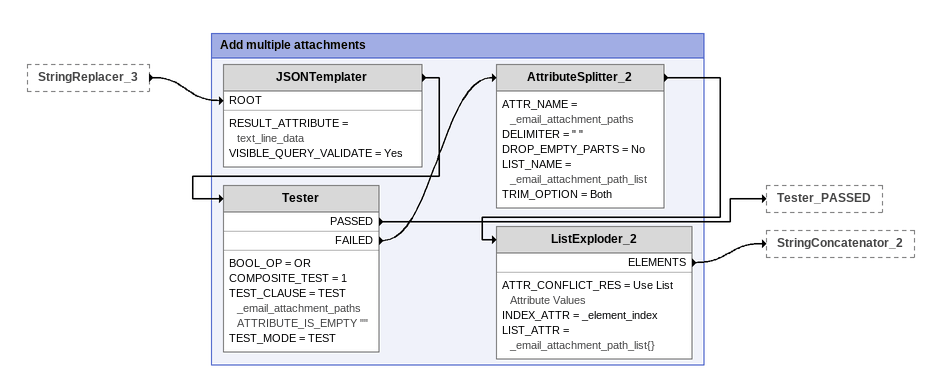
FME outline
StringReplacer_3 [outside]
    -> JSONTemplater [ROOT]

Bookmark: Add multiple attachments
JSONTemplater
    RESULT_ATTRIBUTE = text_line_data
    VISIBLE_QUERY_VALIDATE = Yes
    -> Tester
Tester
    BOOL_OP = OR
    COMPOSITE_TEST = 1
    TEST_CLAUSE = TEST _email_attachment_paths ATTRIBUTE_IS_EMPTY ""
    TEST_MODE = TEST
    PASSED -> Tester_PASSED
    FAILED -> AttributeSplitter_2
AttributeSplitter_2
    ATTR_NAME = _email_attachment_paths
    DELIMITER = " "
    DROP_EMPTY_PARTS = No
    LIST_NAME = _email_attachment_path_list
    TRIM_OPTION = Both
    -> ListExploder_2
ListExploder_2
    ATTR_CONFLICT_RES = Use List Attribute Values
    INDEX_ATTR = _element_index
    LIST_ATTR = _email_attachment_path_list{}
    ELEMENTS -> StringConcatenator_2
